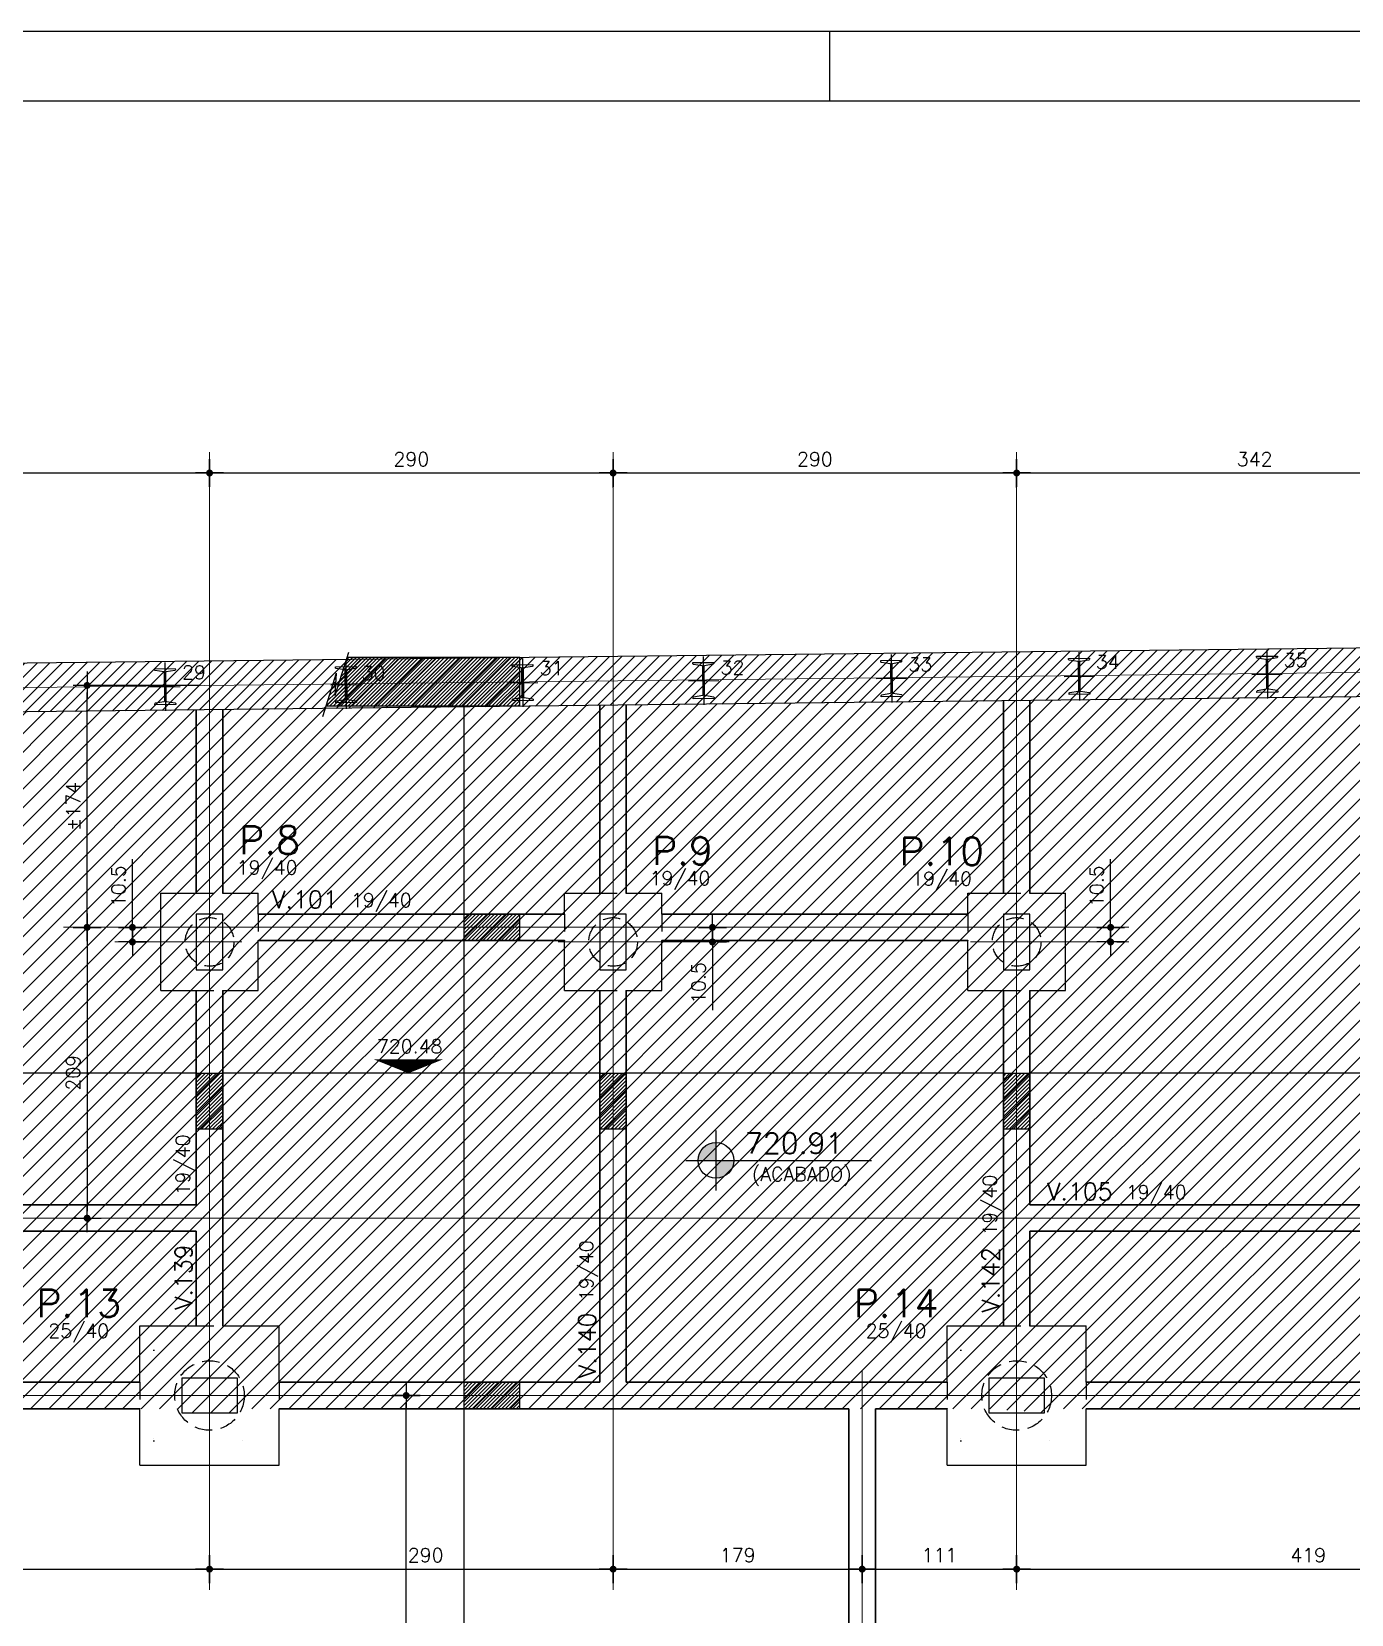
# Model space of a CAD drawing. Header units: inches. Extents: x 164 to 6104, y 4585 to 8790.
# Drawn here: x 1831 to 2779, y 7653 to 8790 of the extents above; entities that cross this region are included whole.
import ezdxf
from ezdxf.enums import TextEntityAlignment as Align

# ---------------------------------------------------------------- set-up
doc = ezdxf.new("R2010")
doc.units = ezdxf.units.IN
doc.header["$LTSCALE"] = 50
doc.header["$MEASUREMENT"] = 0
doc.linetypes.add('DOT', pattern=[6.35, 0, -6.35])
doc.linetypes.add('HIDDEN', pattern=[0.375, 0.25, -0.125])
for name, color, linetype in [('ALVENARIA', 10, 'HIDDEN'), ('BLOCOS', 3, 'Continuous'), ('CORTE-FORMA', 1, 'Continuous'), ('CORTINA', 7, 'Continuous'), ('COTA', 6, 'Continuous'), ('EST_35Cm', 8, 'HIDDEN'), ('FO-TEXTO-VIGAS', 3, 'Continuous'), ('FOLHA', 7, 'Continuous'), ('HACHURA SOBRE PISO', 253, 'Continuous'), ('NIVEL', 3, 'Continuous'), ('NIVEL-ARQUITETURA', 3, 'Continuous'), ('P-N', 5, 'Continuous'), ('PERFIL-CORTINA', 210, 'Continuous'), ('TEXTO_PERFIL', 4, 'Continuous')]:
    doc.layers.add(name, color=color, linetype=linetype)
for name, color, linetype, lineweight in [('FO-Eixos', 150, 'Continuous', 5), ('FO-Textos dos pilares', 3, 'Continuous', 20), ('FO-Vigas', 2, 'Continuous', 30)]:
    doc.layers.add(name, color=color, linetype=linetype, lineweight=lineweight)
doc.styles.add('060CL', font='simplex.shx', dxfattribs={"height": 11.25})
doc.styles.add('ROMANS', font='romans.shx')
doc.dimstyles.new('COTA_50', dxfattribs={"dimscale": 5, "dimtxt": 2, "dimasz": 1, "dimexe": 2, "dimexo": 1.5, "dimgap": 1, "dimtad": 1, "dimzin": 12, "dimdsep": 46, "dimtxsty": 'ROMANS', "dimblk1": 'COTA', "dimblk2": 'COTA', "dimsah": 1, "dimcen": -4, "dimdle": 1.5, "dimclrd": 6, "dimclre": 6, "dimclrt": 3, "dimadec": 0, "dimazin": 0, "dimtfac": 1, "dimtofl": 0, "dimtmove": 0, "dimatfit": 3, "dimldrblk": 'COTA', "dimfxl": 1, "dimtolj": 1, "dimtzin": 12, "dimarcsym": 0})
pattern_1 = [(45, (2325.815, 13706.9892), (-1.3258252, 1.3258252), [])]
pattern_2 = [(45, (1220.449, 13706.9892), (-1.3258252, 1.3258252), [])]

# ---------------------------------------------------------------- blocks, each defined once
blk = doc.blocks.new('COTA')
at = {"layer": 'COTA'}
for p, q in [((2, 0), (-2, 0)), ((0, -2), (0, 2))]:
    blk.add_line(p, q, dxfattribs=at)
at = {"layer": 'COTA', "const_width": 0.5}
blk.add_lwpolyline([(-0.25, 0, 1), (0.25, 0, 1)], format="xyb", close=True, dxfattribs=at)
blk = doc.blocks.new('*D11')
at = {"layer": 'COTA', "color": 6, "lineweight": -2, "transparency": 16777216}
for p, q in [((1556.5, 8467.8), (1556.5, 8482.9)), ((1958.5, 8467.8), (1958.5, 8482.9)), ((1561.5, 8472.9), (1953.5, 8472.9))]:
    blk.add_line(p, q, dxfattribs=at)
at = {"layer": 'Defpoints', "color": 0, "transparency": 16777216}
for p in [(1958.5, 8472.9), (1556.5, 8460.3), (1958.5, 8460.3)]:
    blk.add_point(p, dxfattribs=at)
at = {"layer": 'COTA', "color": 6, "lineweight": -2, "transparency": 16777216, "xscale": 5, "yscale": 5, "zscale": 5, "rotation": 180}
blk.add_blockref('COTA', (1556.5, 8472.9), dxfattribs=at)
at = {"layer": 'COTA', "color": 6, "lineweight": -2, "transparency": 16777216, "xscale": 5, "yscale": 5, "zscale": 5}
blk.add_blockref('COTA', (1958.5, 8472.9), dxfattribs=at)
at = {"layer": 'COTA', "color": 3, "transparency": 16777216, "insert": (1757.5, 8482.9), "char_height": 10, "attachment_point": 5, "style": 'ROMANS'}
blk.add_mtext('\\A1;402', dxfattribs=at)
blk = doc.blocks.new('*D12')
at = {"layer": 'COTA', "color": 6, "lineweight": -2, "transparency": 16777216}
for p, q in [((1958.5, 8464.6), (1958.5, 8482.9)), ((2248.5, 8464.6), (2248.5, 8482.9)), ((1963.5, 8472.9), (2243.5, 8472.9))]:
    blk.add_line(p, q, dxfattribs=at)
at = {"layer": 'Defpoints', "color": 0, "transparency": 16777216}
for p in [(2248.5, 8472.9), (1958.5, 8457.1), (2248.5, 8457.1)]:
    blk.add_point(p, dxfattribs=at)
at = {"layer": 'COTA', "color": 6, "lineweight": -2, "transparency": 16777216, "xscale": 5, "yscale": 5, "zscale": 5, "rotation": 180}
blk.add_blockref('COTA', (1958.5, 8472.9), dxfattribs=at)
at = {"layer": 'COTA', "color": 6, "lineweight": -2, "transparency": 16777216, "xscale": 5, "yscale": 5, "zscale": 5}
blk.add_blockref('COTA', (2248.5, 8472.9), dxfattribs=at)
at = {"layer": 'COTA', "color": 3, "transparency": 16777216, "insert": (2103.5, 8482.9), "char_height": 10, "attachment_point": 5, "style": 'ROMANS'}
blk.add_mtext('\\A1;290', dxfattribs=at)
blk = doc.blocks.new('*D13')
at = {"layer": 'COTA', "color": 6, "lineweight": -2, "transparency": 16777216}
for p, q in [((2248.5, 8462.4), (2248.5, 8482.9)), ((2538.5, 8462.4), (2538.5, 8482.9)), ((2253.5, 8472.9), (2533.5, 8472.9))]:
    blk.add_line(p, q, dxfattribs=at)
at = {"layer": 'Defpoints', "color": 0, "transparency": 16777216}
for p in [(2538.5, 8472.9), (2248.5, 8454.9), (2538.5, 8454.9)]:
    blk.add_point(p, dxfattribs=at)
at = {"layer": 'COTA', "color": 6, "lineweight": -2, "transparency": 16777216, "xscale": 5, "yscale": 5, "zscale": 5, "rotation": 180}
blk.add_blockref('COTA', (2248.5, 8472.9), dxfattribs=at)
at = {"layer": 'COTA', "color": 6, "lineweight": -2, "transparency": 16777216, "xscale": 5, "yscale": 5, "zscale": 5}
blk.add_blockref('COTA', (2538.5, 8472.9), dxfattribs=at)
at = {"layer": 'COTA', "color": 3, "transparency": 16777216, "insert": (2393.5, 8482.9), "char_height": 10, "attachment_point": 5, "style": 'ROMANS'}
blk.add_mtext('\\A1;290', dxfattribs=at)
blk = doc.blocks.new('*D14')
at = {"layer": 'COTA', "color": 6, "lineweight": -2, "transparency": 16777216}
for p, q in [((2538.5, 8466.2), (2538.5, 8482.9)), ((2880.5, 8466.2), (2880.5, 8482.9)), ((2543.5, 8472.9), (2875.5, 8472.9))]:
    blk.add_line(p, q, dxfattribs=at)
at = {"layer": 'Defpoints', "color": 0, "transparency": 16777216}
for p in [(2880.5, 8472.9), (2538.5, 8458.7), (2880.5, 8458.7)]:
    blk.add_point(p, dxfattribs=at)
at = {"layer": 'COTA', "color": 6, "lineweight": -2, "transparency": 16777216, "xscale": 5, "yscale": 5, "zscale": 5, "rotation": 180}
blk.add_blockref('COTA', (2538.5, 8472.9), dxfattribs=at)
at = {"layer": 'COTA', "color": 6, "lineweight": -2, "transparency": 16777216, "xscale": 5, "yscale": 5, "zscale": 5}
blk.add_blockref('COTA', (2880.5, 8472.9), dxfattribs=at)
at = {"layer": 'COTA', "color": 3, "transparency": 16777216, "insert": (2709.5, 8482.9), "char_height": 10, "attachment_point": 5, "style": 'ROMANS'}
blk.add_mtext('\\A1;342', dxfattribs=at)
blk = doc.blocks.new('*D47')
at = {"layer": 'COTA', "color": 6, "lineweight": -2, "transparency": 16777216}
for p, q in [((1454.5, 7688.1), (1454.5, 7675)), ((1459.5, 7685), (1953.5, 7685)), ((1958.5, 7688.1), (1958.5, 7675))]:
    blk.add_line(p, q, dxfattribs=at)
at = {"layer": 'Defpoints', "color": 0, "transparency": 16777216}
for p in [(1454.5, 7695.6), (1958.5, 7695.6), (1958.5, 7685)]:
    blk.add_point(p, dxfattribs=at)
at = {"layer": 'COTA', "color": 6, "lineweight": -2, "transparency": 16777216, "xscale": 5, "yscale": 5, "zscale": 5, "rotation": 180}
blk.add_blockref('COTA', (1454.5, 7685), dxfattribs=at)
at = {"layer": 'COTA', "color": 6, "lineweight": -2, "transparency": 16777216, "xscale": 5, "yscale": 5, "zscale": 5}
blk.add_blockref('COTA', (1958.5, 7685), dxfattribs=at)
at = {"layer": 'COTA', "color": 3, "transparency": 16777216, "insert": (1706.5, 7695), "char_height": 10, "attachment_point": 5, "style": 'ROMANS'}
blk.add_mtext('\\A1;504', dxfattribs=at)
blk = doc.blocks.new('*D48')
at = {"layer": 'COTA', "color": 6, "lineweight": -2, "transparency": 16777216}
for p, q in [((1963.5, 7685), (2243.5, 7685)), ((1958.5, 7678.1), (1958.5, 7675)), ((2248.5, 7678.1), (2248.5, 7675))]:
    blk.add_line(p, q, dxfattribs=at)
at = {"layer": 'Defpoints', "color": 0, "transparency": 16777216}
for p in [(1958.5, 7685.6), (2248.5, 7685.6), (2248.5, 7685)]:
    blk.add_point(p, dxfattribs=at)
at = {"layer": 'COTA', "color": 6, "lineweight": -2, "transparency": 16777216, "xscale": 5, "yscale": 5, "zscale": 5, "rotation": 180}
blk.add_blockref('COTA', (1958.5, 7685), dxfattribs=at)
at = {"layer": 'COTA', "color": 6, "lineweight": -2, "transparency": 16777216, "xscale": 5, "yscale": 5, "zscale": 5}
blk.add_blockref('COTA', (2248.5, 7685), dxfattribs=at)
at = {"layer": 'COTA', "color": 3, "transparency": 16777216, "insert": (2113.8, 7695), "char_height": 10, "attachment_point": 5, "style": 'ROMANS'}
blk.add_mtext('\\A1;290', dxfattribs=at)
blk = doc.blocks.new('*D49')
at = {"layer": 'COTA', "color": 6, "lineweight": -2, "transparency": 16777216}
for p, q in [((2248.5, 7686.7), (2248.5, 7675)), ((2253.5, 7685), (2422.5, 7685)), ((2427.5, 7686.7), (2427.5, 7675))]:
    blk.add_line(p, q, dxfattribs=at)
at = {"layer": 'Defpoints', "color": 0, "transparency": 16777216}
for p in [(2248.5, 7694.2), (2427.5, 7694.2), (2427.5, 7685)]:
    blk.add_point(p, dxfattribs=at)
at = {"layer": 'COTA', "color": 6, "lineweight": -2, "transparency": 16777216, "xscale": 5, "yscale": 5, "zscale": 5, "rotation": 180}
blk.add_blockref('COTA', (2248.5, 7685), dxfattribs=at)
at = {"layer": 'COTA', "color": 6, "lineweight": -2, "transparency": 16777216, "xscale": 5, "yscale": 5, "zscale": 5}
blk.add_blockref('COTA', (2427.5, 7685), dxfattribs=at)
at = {"layer": 'COTA', "color": 3, "transparency": 16777216, "insert": (2338, 7695), "char_height": 10, "attachment_point": 5, "style": 'ROMANS'}
blk.add_mtext('\\A1;179', dxfattribs=at)
blk = doc.blocks.new('*D50')
at = {"layer": 'COTA', "color": 6, "lineweight": -2, "transparency": 16777216}
for p, q in [((2427.5, 7688.9), (2427.5, 7675)), ((2432.5, 7685), (2533.5, 7685)), ((2538.5, 7688.9), (2538.5, 7675))]:
    blk.add_line(p, q, dxfattribs=at)
at = {"layer": 'Defpoints', "color": 0, "transparency": 16777216}
for p in [(2427.5, 7696.4), (2538.5, 7696.4), (2538.5, 7685)]:
    blk.add_point(p, dxfattribs=at)
at = {"layer": 'COTA', "color": 6, "lineweight": -2, "transparency": 16777216, "xscale": 5, "yscale": 5, "zscale": 5, "rotation": 180}
blk.add_blockref('COTA', (2427.5, 7685), dxfattribs=at)
at = {"layer": 'COTA', "color": 6, "lineweight": -2, "transparency": 16777216, "xscale": 5, "yscale": 5, "zscale": 5}
blk.add_blockref('COTA', (2538.5, 7685), dxfattribs=at)
at = {"layer": 'COTA', "color": 3, "transparency": 16777216, "insert": (2483, 7695), "char_height": 10, "attachment_point": 5, "style": 'ROMANS'}
blk.add_mtext('\\A1;111', dxfattribs=at)
blk = doc.blocks.new('*D127')
at = {"layer": 'COTA', "color": 6, "lineweight": -2, "transparency": 16777216}
for p, q in [((1863, 8146.3), (1860.5, 8146.3)), ((1870.5, 8141.3), (1870.5, 7942.3)), ((1863, 7937.3), (1860.5, 7937.3))]:
    blk.add_line(p, q, dxfattribs=at)
at = {"layer": 'Defpoints', "color": 0, "transparency": 16777216}
for p in [(1870.5, 8146.3), (1870.5, 7937.3), (1870.5, 7937.3)]:
    blk.add_point(p, dxfattribs=at)
at = {"layer": 'COTA', "color": 6, "lineweight": -2, "transparency": 16777216, "xscale": 5, "yscale": 5, "zscale": 5}
for p, rotation in [((1870.5, 8146.3), 90), ((1870.5, 7937.3), 270)]:
    blk.add_blockref('COTA', p, dxfattribs=dict(at, rotation=rotation))
at = {"layer": 'COTA', "color": 3, "transparency": 16777216, "insert": (1860.5, 8041.8), "char_height": 10, "attachment_point": 5, "rotation": 90, "style": 'ROMANS'}
blk.add_mtext('\\A1;209', dxfattribs=at)
blk = doc.blocks.new('*D128')
at = {"layer": 'COTA', "color": 6, "lineweight": -2, "transparency": 16777216}
for p, q in [((1951, 8320.2), (1860.5, 8320.2)), ((1870.5, 8151.3), (1870.5, 8315.2)), ((1875, 8146.3), (1860.5, 8146.3))]:
    blk.add_line(p, q, dxfattribs=at)
at = {"layer": 'Defpoints', "color": 0, "transparency": 16777216}
for p in [(1870.5, 8320.2), (1958.5, 8320.2), (1882.5, 8146.3)]:
    blk.add_point(p, dxfattribs=at)
at = {"layer": 'COTA', "color": 6, "lineweight": -2, "transparency": 16777216, "xscale": 5, "yscale": 5, "zscale": 5}
for p, rotation in [((1870.5, 8320.2), 90), ((1870.5, 8146.3), 270)]:
    blk.add_blockref('COTA', p, dxfattribs=dict(at, rotation=rotation))
at = {"layer": 'COTA', "color": 3, "transparency": 16777216, "insert": (1860.5, 8233.3), "char_height": 10, "attachment_point": 5, "rotation": 90, "style": 'ROMANS'}
blk.add_mtext('\\A1;%%P174', dxfattribs=at)
blk = doc.blocks.new('*D131')
at = {"layer": 'COTA', "color": 6, "lineweight": -2, "transparency": 16777216}
for p, q in [((1903.1, 8151.3), (1903.1, 8195.4)), ((1905.1, 8146.3), (1913.1, 8146.3)), ((1905.1, 8135.8), (1913.1, 8135.8)), ((1903.1, 8130.8), (1903.1, 8125.8))]:
    blk.add_line(p, q, dxfattribs=at)
at = {"layer": 'Defpoints', "color": 0, "transparency": 16777216}
for p in [(1897.6, 8146.3), (1903.1, 8146.3), (1897.6, 8135.8)]:
    blk.add_point(p, dxfattribs=at)
at = {"layer": 'COTA', "color": 6, "lineweight": -2, "transparency": 16777216, "xscale": 5, "yscale": 5, "zscale": 5}
for p, rotation in [((1903.1, 8146.3), 270), ((1903.1, 8135.8), 90)]:
    blk.add_blockref('COTA', p, dxfattribs=dict(at, rotation=rotation))
at = {"layer": 'COTA', "color": 3, "transparency": 16777216, "insert": (1893.1, 8175.9), "char_height": 10, "attachment_point": 5, "rotation": 90, "style": 'ROMANS'}
blk.add_mtext('\\A1;10.5', dxfattribs=at)
blk = doc.blocks.new('*D132')
at = {"layer": 'COTA', "color": 6, "lineweight": -2, "transparency": 16777216}
for p, q in [((2319.9, 8151.3), (2319.9, 8156.3)), ((2323.4, 8146.3), (2329.9, 8146.3)), ((2323.4, 8135.8), (2329.9, 8135.8)), ((2319.9, 8130.8), (2319.9, 8086.8))]:
    blk.add_line(p, q, dxfattribs=at)
at = {"layer": 'Defpoints', "color": 0, "transparency": 16777216}
for p in [(2315.9, 8146.3), (2315.9, 8135.8), (2319.9, 8135.8)]:
    blk.add_point(p, dxfattribs=at)
at = {"layer": 'COTA', "color": 6, "lineweight": -2, "transparency": 16777216, "xscale": 5, "yscale": 5, "zscale": 5}
for p, rotation in [((2319.9, 8146.3), 270), ((2319.9, 8135.8), 90)]:
    blk.add_blockref('COTA', p, dxfattribs=dict(at, rotation=rotation))
at = {"layer": 'COTA', "color": 3, "transparency": 16777216, "insert": (2309.9, 8106.3), "char_height": 10, "attachment_point": 5, "rotation": 90, "style": 'ROMANS'}
blk.add_mtext('\\A1;10.5', dxfattribs=at)
blk = doc.blocks.new('*D133')
at = {"layer": 'COTA', "color": 6, "lineweight": -2, "transparency": 16777216}
for p, q in [((2606, 8151.3), (2606, 8195.4)), ((2610.5, 8146.3), (2616, 8146.3)), ((2610.5, 8135.8), (2616, 8135.8)), ((2606, 8130.8), (2606, 8125.8))]:
    blk.add_line(p, q, dxfattribs=at)
at = {"layer": 'Defpoints', "color": 0, "transparency": 16777216}
for p in [(2603, 8146.3), (2606, 8146.3), (2603, 8135.8)]:
    blk.add_point(p, dxfattribs=at)
at = {"layer": 'COTA', "color": 6, "lineweight": -2, "transparency": 16777216, "xscale": 5, "yscale": 5, "zscale": 5}
for p, rotation in [((2606, 8146.3), 270), ((2606, 8135.8), 90)]:
    blk.add_blockref('COTA', p, dxfattribs=dict(at, rotation=rotation))
at = {"layer": 'COTA', "color": 3, "transparency": 16777216, "insert": (2596, 8175.9), "char_height": 10, "attachment_point": 5, "rotation": 90, "style": 'ROMANS'}
blk.add_mtext('\\A1;10.5', dxfattribs=at)
blk = doc.blocks.new('*D118')
at = {"layer": 'COTA', "color": 6, "lineweight": -2, "transparency": 16777216}
for p, q in [((2088.9, 7809.8), (2109.8, 7809.8)), ((2099.8, 7299.8), (2099.8, 7804.8)), ((2088.9, 7294.8), (2109.8, 7294.8))]:
    blk.add_line(p, q, dxfattribs=at)
at = {"layer": 'Defpoints', "color": 0, "transparency": 16777216}
for p in [(2081.4, 7809.8), (2099.8, 7809.8), (2081.4, 7294.8)]:
    blk.add_point(p, dxfattribs=at)
at = {"layer": 'COTA', "color": 6, "lineweight": -2, "transparency": 16777216, "xscale": 5, "yscale": 5, "zscale": 5}
for p, rotation in [((2099.8, 7809.8), 90), ((2099.8, 7294.8), 270)]:
    blk.add_blockref('COTA', p, dxfattribs=dict(at, rotation=rotation))
at = {"layer": 'COTA', "color": 3, "transparency": 16777216, "insert": (2089.8, 7552.3), "char_height": 10, "attachment_point": 5, "rotation": 90, "style": 'ROMANS'}
blk.add_mtext('\\A1;515', dxfattribs=at)
blk = doc.blocks.new('*D235')
at = {"layer": 'COTA', "color": 6, "lineweight": -2, "transparency": 16777216}
for p, q in [((2538.5, 7685), (2538.5, 7675)), ((2543.5, 7685), (2952.5, 7685)), ((2957.5, 7685), (2957.5, 7675))]:
    blk.add_line(p, q, dxfattribs=at)
at = {"layer": 'Defpoints', "color": 0, "transparency": 16777216}
for p in [(2538.5, 7692.5), (2957.5, 7692.5), (2957.5, 7685)]:
    blk.add_point(p, dxfattribs=at)
at = {"layer": 'COTA', "color": 6, "lineweight": -2, "transparency": 16777216, "xscale": 5, "yscale": 5, "zscale": 5, "rotation": 180}
blk.add_blockref('COTA', (2538.5, 7685), dxfattribs=at)
at = {"layer": 'COTA', "color": 6, "lineweight": -2, "transparency": 16777216, "xscale": 5, "yscale": 5, "zscale": 5}
blk.add_blockref('COTA', (2957.5, 7685), dxfattribs=at)
at = {"layer": 'COTA', "color": 3, "transparency": 16777216, "insert": (2748, 7695), "char_height": 10, "attachment_point": 5, "style": 'ROMANS'}
blk.add_mtext('\\A1;419', dxfattribs=at)

msp = doc.modelspace()

# ---------------------------------------------------------------- hatches: boundary and pattern name
at = {"layer": 'CORTE-FORMA'}
h = msp.add_hatch(dxfattribs=at)
h.set_pattern_fill('ANSI31', color=70, scale=15)
h.set_pattern_definition(pattern_2)
h.paths.add_polyline_path([(2181.47068, 8305.18225), (2181.47068, 8340.18448), (2057.22371, 8340.18448), (2048.6408, 8312.8742), (2049.57231, 8329.13469), (2042.04468, 8305.18225)])
h = msp.add_hatch(dxfattribs=at)
h.set_pattern_fill('ANSI31', color=70, scale=15)
h.set_pattern_definition(pattern_2)
h.paths.add_polyline_path([(2181.47068, 8136.83875), (2181.47068, 8155.83875), (2141.47068, 8155.83875), (2141.47068, 8136.83875)])
h = msp.add_hatch(dxfattribs=at)
h.set_pattern_fill('ANSI31', color=70, scale=15)
h.set_pattern_definition(pattern_1)
h.paths.add_polyline_path([(1948.99312, 8001.46148), (1948.99312, 8041.46148), (1967.99312, 8041.46148), (1967.99312, 8001.46148)])
h = msp.add_hatch(dxfattribs=at)
h.set_pattern_fill('ANSI31', color=70, scale=15)
h.set_pattern_definition(pattern_1)
h.paths.add_polyline_path([(2238.99312, 8001.46148), (2238.99312, 8041.46148), (2257.99312, 8041.46148), (2257.99312, 8001.46148)])
h = msp.add_hatch(dxfattribs=at)
h.set_pattern_fill('ANSI31', color=70, scale=15)
h.set_pattern_definition(pattern_1)
h.paths.add_polyline_path([(2528.99312, 8001.46148), (2528.99312, 8041.46148), (2547.99312, 8041.46148), (2547.99312, 8001.46148)])
h = msp.add_hatch(dxfattribs=at)
h.set_pattern_fill('ANSI31', color=70, scale=15)
h.set_pattern_definition(pattern_2)
h.paths.add_polyline_path([(2181.47068, 7800.33875), (2181.47068, 7819.33875), (2141.47068, 7819.33875), (2141.47068, 7800.33875)])
at = {"layer": 'CORTINA'}
h = msp.add_hatch(dxfattribs=at)
h.set_pattern_fill('ANSI31', color=253, scale=50)
h.set_pattern_definition([(45, (337.457, 4585.132), (-4.419417, 4.419417), [])])
h.paths.add_polyline_path([(819.15493, 8289.78101), (3743.45968, 8322.84083), (3743.45968, 7831.33875), (3778.45968, 7831.33875), (3778.45968, 8358.23875), (784.25968, 8324.38875), (782.57712, 7769.33875), (817.57728, 7769.33875)])
at = {"layer": 'HACHURA SOBRE PISO'}
h = msp.add_hatch(dxfattribs=at)
h.set_pattern_fill('ANSI31', color=256, scale=75)
h.set_pattern_definition([(45, (-1213.1, 4585.132), (-6.629126, 6.629126), [])])
h.paths.add_polyline_path([(3743.45968, 8153.83875), (3562.49312, 8153.83875), (3562.49312, 8320.79497), (819.15493, 8289.78101), (817.57728, 7769.33875), (983.99311, 7769.33875), (983.99311, 7570.33875), (816.97404, 7570.33875), (815.83301, 7226.33872), (1005.95968, 7226.33872), (1005.95968, 7416.33875), (1146.99312, 7416.33875), (1146.99312, 7797.33875), (1167.99312, 7797.33875), (1167.99312, 7800.33875), (1419.49312, 7800.33875), (1419.49312, 7792.33875), (1489.49312, 7792.33875), (1489.49312, 7800.33875), (1938.49312, 7800.33875), (1938.49312, 7797.33875), (1978.49312, 7797.33875), (1978.49312, 7800.33875), (2518.49312, 7800.33875), (2558.49312, 7797.33875), (2558.49312, 7800.33875), (3023.49312, 7800.33875), (3023.49312, 7792.33875), (3093.49312, 7792.33875), (3093.49312, 7800.33875), (3446.99311, 7800.33875), (3446.99311, 7471.83875), (3456.99311, 7471.83875), (3456.99311, 7452.83875), (3533.49312, 7452.83875), (3533.49312, 7471.83875), (3543.49312, 7471.83875), (3543.49312, 7500.83876), (3562.49312, 7500.83876), (3562.49312, 7473.33875), (3743.45968, 7473.33875), (3743.45968, 7632.33875), (3543.49312, 7632.33875), (3543.49312, 7662.33875), (3562.49312, 7662.33875), (3562.49312, 7812.33875), (3543.49312, 7812.33875), (3543.49312, 7831.33875), (3743.45968, 7831.33875)])
at = {"layer": 'NIVEL-ARQUITETURA'}
h = msp.add_hatch(color=1, dxfattribs=at)
h.paths.add_polyline_path([(2334.25071, 7973.87941), (2335.22695, 7978.78733), (2322.40195, 7978.78733), (2322.40195, 7969.8585), (2327.7214, 7967.21355), (2331.4706, 7969.71868)])
h.paths.add_polyline_path([(2322.40195, 7969.8585), (2322.40195, 7965.96233), (2327.30987, 7966.93857), (2327.7214, 7967.21355)])
h.paths.add_polyline_path([(2322.40195, 7991.61233), (2317.49404, 7990.63608), (2313.33331, 7987.85597), (2310.5532, 7983.69524), (2309.57695, 7978.78733), (2322.40195, 7978.78733)])

# ---------------------------------------------------------------- linework, layer by layer
at = {"layer": 'ALVENARIA', "linetype": 'DOT', "ltscale": 0.2}
for p, q in [((1918.45968, 7842.33875), (1918.45968, 7777.33875)), ((2498.45968, 7842.33875), (2498.45968, 7777.33875)), ((1918.45968, 7777.33875), (1998.45968, 7777.33875)), ((2498.45968, 7777.33875), (2578.45968, 7777.33875))]:
    msp.add_line(p, q, dxfattribs=at)
at = {"layer": 'BLOCOS'}
for p, q in [((1923.49312, 8100.83875), (1923.49312, 8170.83875)), ((1923.49312, 8170.83875), (1948.99312, 8170.83875)), ((1967.99312, 8170.83875), (1993.49312, 8170.83875)), ((1993.49312, 8155.83875), (1993.49312, 8170.83875)), ((2213.49312, 8170.83875), (2238.99312, 8170.83875)), ((2213.49312, 8155.83875), (2213.49312, 8170.83875)), ((2257.99312, 8170.83875), (2283.49312, 8170.83875)), ((2283.49312, 8155.83875), (2283.49312, 8170.83875)), ((2503.49312, 8170.83875), (2528.99312, 8170.83875)), ((2503.49312, 8155.83875), (2503.49312, 8170.83875)), ((2547.99312, 8170.83875), (2573.49312, 8170.83875)), ((2573.49312, 8100.83875), (2573.49312, 8170.83875)), ((1993.49312, 8100.83875), (1993.49312, 8136.83875)), ((2213.49312, 8100.83875), (2213.49312, 8136.83875)), ((2283.49312, 8100.83875), (2283.49312, 8136.83875)), ((2503.49312, 8100.83875), (2503.49312, 8136.83875)), ((1923.49312, 8100.83875), (1948.99312, 8100.83875)), ((1967.99312, 8100.83875), (1993.49312, 8100.83875)), ((2213.49312, 8100.83875), (2238.99312, 8100.83875)), ((2257.99312, 8100.83875), (2283.49312, 8100.83875)), ((2503.49312, 8100.83875), (2528.99312, 8100.83875)), ((2547.99312, 8100.83875), (2573.49312, 8100.83875)), ((1908.49312, 7859.83875), (1948.99312, 7859.83875)), ((1908.49312, 7819.33875), (1908.49312, 7859.83875)), ((1967.99312, 7859.83875), (2008.49312, 7859.83875)), ((2008.49312, 7819.33875), (2008.49312, 7859.83875)), ((2488.49312, 7859.83875), (2528.99312, 7859.83875)), ((2488.49312, 7819.33875), (2488.49312, 7859.83875)), ((2547.99312, 7859.83875), (2588.49312, 7859.83875)), ((2588.49312, 7819.33875), (2588.49312, 7859.83875)), ((1908.49312, 7759.83875), (1908.49312, 7800.33875)), ((2008.49312, 7759.83875), (2008.49312, 7800.33875)), ((2488.49312, 7759.83875), (2488.49312, 7800.33875)), ((2588.49312, 7759.83875), (2588.49312, 7800.33875)), ((1908.49312, 7759.83875), (2008.49312, 7759.83875)), ((2488.49312, 7759.83875), (2588.49312, 7759.83875))]:
    msp.add_line(p, q, dxfattribs=at)
at = {"layer": 'BLOCOS', "color": 8, "linetype": 'HIDDEN'}
for p, q in [((1948.99312, 8170.83875), (1967.99312, 8170.83875)), ((2238.99312, 8170.83875), (2257.99312, 8170.83875)), ((2528.99312, 8170.83875), (2547.99312, 8170.83875)), ((1993.49312, 8155.83875), (1993.49312, 8136.83875)), ((2213.49312, 8155.83875), (2213.49312, 8136.83875)), ((2283.49312, 8155.83875), (2283.49312, 8136.83875)), ((2503.49312, 8155.83875), (2503.49312, 8136.83875)), ((1948.99312, 8100.83875), (1967.99312, 8100.83875)), ((2238.99312, 8100.83875), (2257.99312, 8100.83875)), ((2528.99312, 8100.83875), (2547.99312, 8100.83875)), ((1948.99312, 7859.83875), (1967.99312, 7859.83875)), ((2528.99312, 7859.83875), (2547.99312, 7859.83875)), ((1908.49312, 7819.33875), (1908.49312, 7800.33875)), ((2008.49312, 7819.33875), (2008.49312, 7800.33875)), ((2488.49312, 7819.33875), (2488.49312, 7800.33875)), ((2588.49312, 7819.33875), (2588.49312, 7800.33875))]:
    msp.add_line(p, q, dxfattribs=at)
at = {"layer": 'CORTE-FORMA', "color": 8}
for p, q in [((2058.39778, 8343.92029), (2048.6408, 8312.8742)), ((2049.57231, 8329.13469), (2039.68618, 8297.67766)), ((2049.57231, 8329.13469), (2048.6408, 8312.8742)), ((2141.47068, 8155.83875), (2141.47068, 8305.18225)), ((2141.47068, 7819.33875), (2141.47068, 8136.83875)), ((1948.99312, 8041.46148), (1565.95968, 8041.46148)), ((2238.99312, 8041.46148), (1967.99312, 8041.46148)), ((2528.99312, 8041.46148), (2257.99312, 8041.46148)), ((2870.95968, 8041.46148), (2547.99312, 8041.46148)), ((2141.47068, 5624.99654), (2141.47068, 7800.33875))]:
    msp.add_line(p, q, dxfattribs=at)
at = {"layer": 'CORTE-FORMA'}
for p, q in [((2181.47068, 8340.18448), (2057.22371, 8340.18448)), ((2181.47068, 8305.18225), (2181.47068, 8340.18448)), ((2181.47068, 8305.18225), (2042.04468, 8305.18225)), ((2141.47068, 8136.83875), (2141.47068, 8155.83875)), ((2181.47068, 8155.83875), (2141.47068, 8155.83875)), ((2181.47068, 8136.83875), (2181.47068, 8155.83875)), ((2181.47068, 8136.83875), (2141.47068, 8136.83875)), ((1948.99312, 8041.46148), (1967.99312, 8041.46148)), ((1948.99312, 8001.46148), (1948.99312, 8041.46148)), ((1967.99312, 8041.46148), (1967.99312, 8001.46148)), ((2238.99312, 8041.46148), (2257.99312, 8041.46148)), ((2238.99312, 8001.46148), (2238.99312, 8041.46148)), ((2257.99312, 8041.46148), (2257.99312, 8001.46148)), ((2528.99312, 8041.46148), (2547.99312, 8041.46148)), ((2528.99312, 8001.46148), (2528.99312, 8041.46148)), ((2547.99312, 8041.46148), (2547.99312, 8001.46148)), ((1948.99312, 8001.46148), (1967.99312, 8001.46148)), ((2238.99312, 8001.46148), (2257.99312, 8001.46148)), ((2528.99312, 8001.46148), (2547.99312, 8001.46148)), ((2141.47068, 7800.33875), (2141.47068, 7819.33875)), ((2181.47068, 7819.33875), (2141.47068, 7819.33875)), ((2181.47068, 7800.33875), (2181.47068, 7819.33875)), ((2181.47068, 7800.33875), (2141.47068, 7800.33875))]:
    msp.add_line(p, q, dxfattribs=at)
at = {"layer": 'CORTINA'}
for p, q in [((3778.45968, 8358.23875), (784.25968, 8324.38875)), ((3743.45968, 8322.84083), (819.15493, 8289.78101))]:
    msp.add_line(p, q, dxfattribs=at)
at = {"layer": 'EST_35Cm', "color": 8}
for centre, radius in [((1958.49312, 8135.83875), 17.5), ((2248.49312, 8135.83875), 17.5), ((2538.49312, 8135.83875), 17.5), ((1958.49312, 7809.83875), 25), ((2538.49312, 7809.83875), 25)]:
    msp.add_circle(centre, radius, dxfattribs=at)
at = {"layer": 'FO-Eixos'}
for p, q in [((1958.49312, 7670.03886), (1958.49312, 8487.88815)), ((2248.49312, 7670.03886), (2248.49312, 8487.88815)), ((2538.49312, 7670.03886), (2538.49312, 8487.88815)), ((3778.45968, 8340.73763), (784.20663, 8306.88703)), ((1853.43065, 8146.33875), (2619, 8146.33875)), ((1890.5, 8135.83875), (1981.81494, 8135.83875)), ((2332, 8135.83875), (2209, 8135.83875)), ((2505.31494, 8135.83875), (2619, 8135.83875)), ((646.16579, 7937.33875), (3928.49718, 7937.33875)), ((2427.49312, 7117.23534), (2427.49312, 7827.6549)), ((646.16579, 7809.83875), (3376, 7809.83875))]:
    msp.add_line(p, q, dxfattribs=at)
at = {"layer": 'FO-Vigas'}
for p, q in [((2238.99312, 8170.83875), (2238.99312, 8305.83255)), ((2257.99312, 8170.83875), (2257.99312, 8306.04735)), ((2528.99312, 8170.83875), (2528.99312, 8309.11106)), ((2547.99312, 8170.83875), (2547.99312, 8309.32585)), ((1948.99312, 8170.83875), (1948.99312, 8302.55405)), ((1967.99312, 8170.83875), (1967.99312, 8302.76884)), ((1993.49312, 8155.83875), (2213.49312, 8155.83875)), ((2283.49312, 8155.83875), (2503.49312, 8155.83875)), ((1993.49312, 8136.83875), (2213.49312, 8136.83875)), ((2283.49312, 8136.83875), (2503.49312, 8136.83875)), ((1948.99312, 7946.83875), (1948.99312, 8100.83875)), ((1967.99312, 7859.83875), (1967.99312, 8100.83875)), ((2238.99312, 7819.33875), (2238.99312, 8100.83875)), ((2257.99312, 7819.33875), (2257.99312, 8100.83875)), ((2528.99312, 7859.83875), (2528.99312, 8100.83875)), ((2547.99312, 7946.83875), (2547.99312, 8100.83875)), ((1591.45968, 7946.83875), (1948.99312, 7946.83875)), ((2547.99312, 7946.83875), (2845.45968, 7946.83875)), ((1591.45968, 7927.83875), (1948.99312, 7927.83875)), ((1948.99312, 7859.83875), (1948.99312, 7927.83875)), ((2547.99312, 7859.83875), (2547.99312, 7927.83875)), ((2547.99312, 7927.83875), (2845.45968, 7927.83875)), ((1544.49312, 7819.33875), (1908.49312, 7819.33875)), ((2008.49312, 7819.33875), (2238.99312, 7819.33875)), ((2257.99312, 7819.33875), (2488.49312, 7819.33875)), ((2588.49312, 7819.33875), (2947.99312, 7819.33875)), ((1544.49312, 7800.33875), (1908.49312, 7800.33875)), ((2008.49312, 7800.33875), (2417.99312, 7800.33875)), ((2417.99312, 7334.83875), (2417.99312, 7800.33875)), ((2436.99312, 7800.33875), (2488.49312, 7800.33875)), ((2436.99312, 7334.83875), (2436.99312, 7800.33875)), ((2588.49312, 7800.33875), (2947.99312, 7800.33875))]:
    msp.add_line(p, q, dxfattribs=at)
at = {"layer": 'FOLHA'}
msp.add_line((2404.32313, 8740.13181), (2404.32313, 8790.13181), dxfattribs=at)
at = {"layer": 'FOLHA', "color": 1}
msp.add_line((6059.32313, 8740.13181), (289.32313, 8740.13181), dxfattribs=at)
at = {"layer": 'FOLHA'}
msp.add_lwpolyline([(164.32313, 8790.13181), (164.32313, 4585.13181), (6104.32313, 4585.13181), (6104.32313, 8790.13181)], close=True, dxfattribs=at)
at = {"layer": 'NIVEL', "color": 1}
msp.add_lwpolyline([(2101.41564, 8041.46148, 0, 50, 0), (2101.41564, 8051.46148, 50, 50, 0)], format="xyseb", dxfattribs=at)
at = {"layer": 'NIVEL-ARQUITETURA', "color": 1}
for p, q in [((2322.40195, 8000.32983), (2322.40195, 7957.24482)), ((2300.85945, 7978.78733), (2434.27466, 7978.78733))]:
    msp.add_line(p, q, dxfattribs=at)
msp.add_circle((2322.40195, 7978.78733), 12.825, dxfattribs=at)
at = {"layer": 'P-N'}
for points in [[(1967.99312, 8155.83875), (1958.49312, 8155.83875), (1948.99312, 8155.83875), (1948.99312, 8135.83875), (1948.99312, 8115.83875), (1958.49312, 8115.83875), (1967.99312, 8115.83875), (1967.99312, 8135.83875), (1967.99312, 8155.83875)], [(2238.99312, 8155.83875), (2238.99312, 8115.83875), (2257.99312, 8115.83875), (2257.99312, 8155.83875)], [(2547.99312, 8155.83875), (2538.49312, 8155.83875), (2528.99312, 8155.83875), (2528.99312, 8135.83875), (2528.99312, 8115.83875), (2538.49312, 8115.83875), (2547.99312, 8115.83875), (2547.99312, 8135.83875), (2547.99312, 8155.83875)], [(1938.49312, 7822.33875), (1938.49312, 7809.83875), (1938.49312, 7797.33875), (1958.49312, 7797.33875), (1978.49312, 7797.33875), (1978.49312, 7809.83875), (1978.49312, 7822.33875), (1958.49312, 7822.33875), (1938.49312, 7822.33875)], [(2518.49312, 7822.33875), (2518.49312, 7809.83875), (2518.49312, 7797.33875), (2538.49312, 7797.33875), (2558.49312, 7797.33875), (2558.49312, 7809.83875), (2558.49312, 7822.33875), (2538.49312, 7822.33875), (2518.49312, 7822.33875)]]:
    msp.add_lwpolyline(points, close=True, dxfattribs=at)
at = {"layer": 'PERFIL-CORTINA', "color": 210}
for p, q in [((2183.3068, 8339.55401), (2183.69904, 8304.85861)), ((2313.2985, 8341.02359), (2313.69073, 8306.32819)), ((2448.28987, 8342.54969), (2448.68211, 8307.8543)), ((2583.28124, 8344.07579), (2583.67348, 8309.3804)), ((2718.27271, 8345.59332), (2718.66495, 8310.89792)), ((1926.35772, 8336.64915), (1926.74996, 8301.95375)), ((2056.34941, 8338.11873), (2056.74165, 8303.42334)), ((2707.56056, 8328.1223), (2729.37711, 8328.36894)), ((1915.64557, 8319.17813), (1937.46211, 8319.42477)), ((2045.63726, 8320.64771), (2067.4538, 8320.89435)), ((2172.59465, 8322.08299), (2194.41119, 8322.32963)), ((2302.58634, 8323.55257), (2324.40289, 8323.79921)), ((2437.57772, 8325.07867), (2459.39426, 8325.32531)), ((2572.56909, 8326.60478), (2594.38563, 8326.85142))]:
    msp.add_line(p, q, dxfattribs=at)
for points in [[(2583.19654, 8316.75905), (2582.97125, 8336.6871, 0.3485364155), (2582.48147, 8337.29024), (2576.32919, 8338.2853, -0.3485364155), (2575.83941, 8338.88844), (2575.83088, 8339.64248), (2590.82992, 8339.81205), (2590.83845, 8339.05801, -0.3485364155), (2590.36243, 8338.44395), (2584.23422, 8337.31005, 0.3485364155), (2583.7582, 8336.696), (2583.98348, 8316.76909, 0.3485364155), (2584.47326, 8316.16595), (2590.62554, 8315.17089, -0.3485364155), (2591.11532, 8314.56775), (2591.12384, 8313.81371), (2576.1248, 8313.64414), (2576.11627, 8314.39818, -0.3485364155), (2576.59229, 8315.01224), (2582.72051, 8316.14614, 0.3490499028), (2583.19651, 8316.76134)], [(2718.18801, 8318.27658), (2717.96272, 8338.20462, 0.3485364155), (2717.47294, 8338.80776), (2711.32066, 8339.80283, -0.3485364155), (2710.83088, 8340.40597), (2710.82235, 8341.16001), (2725.8214, 8341.32957), (2725.82992, 8340.57553, -0.3485364155), (2725.3539, 8339.96147), (2719.22569, 8338.82758, 0.3485364155), (2718.74967, 8338.21352), (2718.97495, 8318.28662, 0.3485364155), (2719.46473, 8317.68348), (2725.61701, 8316.68841, -0.3485364155), (2726.10679, 8316.08527), (2726.11531, 8315.33123), (2711.11627, 8315.16167), (2711.10775, 8315.91571, -0.3485364155), (2711.58377, 8316.52977), (2717.71198, 8317.66366, 0.3490499028), (2718.18798, 8318.27887)], [(1926.27302, 8309.33241), (1926.04773, 8329.26045, 0.3485364155), (1925.55794, 8329.86359), (1919.40566, 8330.85866, -0.3485364155), (1918.91588, 8331.4618), (1918.90736, 8332.21584), (1933.9064, 8332.3854), (1933.91493, 8331.63136, -0.3485364155), (1933.43891, 8331.01731), (1927.31069, 8329.88341, 0.3485364155), (1926.83467, 8329.26935), (1927.05995, 8309.34245, 0.3485364155), (1927.54973, 8308.73931), (1933.70201, 8307.74425, -0.3485364155), (1934.19179, 8307.1411), (1934.20032, 8306.38707), (1919.20128, 8306.2175), (1919.19275, 8306.97154, -0.3485364155), (1919.66877, 8307.5856), (1925.79698, 8308.71949, 0.3490499028), (1926.27299, 8309.3347)], [(2056.26471, 8310.80199), (2056.03942, 8330.73003, 0.3485364155), (2055.54964, 8331.33317), (2049.39736, 8332.32824, -0.3485364155), (2048.90758, 8332.93138), (2048.89905, 8333.68542), (2063.89809, 8333.85498), (2063.90662, 8333.10095, -0.3485364155), (2063.4306, 8332.48689), (2057.30239, 8331.35299, 0.3485364155), (2056.82637, 8330.73893), (2057.05165, 8310.81203, 0.3485364155), (2057.54143, 8310.20889), (2063.69371, 8309.21383, -0.3485364155), (2064.18349, 8308.61069), (2064.19201, 8307.85665), (2049.19297, 8307.68708), (2049.18444, 8308.44112, -0.3485364155), (2049.66046, 8309.05518), (2055.78868, 8310.18907, 0.3490499028), (2056.26468, 8310.80428)], [(2183.2221, 8312.23727), (2182.99681, 8332.16531, 0.3485364155), (2182.50703, 8332.76845), (2176.35475, 8333.76352, -0.3485364155), (2175.86497, 8334.36666), (2175.85644, 8335.1207), (2190.85548, 8335.29026), (2190.86401, 8334.53622, -0.3485364155), (2190.38799, 8333.92216), (2184.25978, 8332.78827, 0.3485364155), (2183.78376, 8332.17421), (2184.00903, 8312.24731, 0.3485364155), (2184.49881, 8311.64417), (2190.65109, 8310.6491, -0.3485364155), (2191.14088, 8310.04596), (2191.1494, 8309.29192), (2176.15036, 8309.12236), (2176.14183, 8309.8764, -0.3485364155), (2176.61785, 8310.49045), (2182.74606, 8311.62435, 0.3490499028), (2183.22207, 8312.23956)], [(2313.21379, 8313.70685), (2312.9885, 8333.63489, 0.3485364155), (2312.49872, 8334.23803), (2306.34644, 8335.2331, -0.3485364155), (2305.85666, 8335.83624), (2305.84814, 8336.59028), (2320.84718, 8336.75984), (2320.8557, 8336.0058, -0.3485364155), (2320.37968, 8335.39174), (2314.25147, 8334.25785, 0.3485364155), (2313.77545, 8333.64379), (2314.00073, 8313.71689, 0.3485364155), (2314.49051, 8313.11375), (2320.64279, 8312.11868, -0.3485364155), (2321.13257, 8311.51554), (2321.14109, 8310.7615), (2306.14205, 8310.59194), (2306.13353, 8311.34598, -0.3485364155), (2306.60955, 8311.96004), (2312.73776, 8313.09393, 0.3490499028), (2313.21376, 8313.70914)], [(2448.20516, 8315.23295), (2447.97987, 8335.161, 0.3485364155), (2447.49009, 8335.76414), (2441.33781, 8336.7592, -0.3485364155), (2440.84803, 8337.36234), (2440.83951, 8338.11638), (2455.83855, 8338.28595), (2455.84708, 8337.53191, -0.3485364155), (2455.37106, 8336.91785), (2449.24284, 8335.78395, 0.3485364155), (2448.76682, 8335.16989), (2448.9921, 8315.24299, 0.3485364155), (2449.48188, 8314.63985), (2455.63416, 8313.64479, -0.3485364155), (2456.12394, 8313.04165), (2456.13247, 8312.28761), (2441.13343, 8312.11804), (2441.1249, 8312.87208, -0.3485364155), (2441.60092, 8313.48614), (2447.72913, 8314.62004, 0.3490499028), (2448.20514, 8315.23524)]]:
    msp.add_lwpolyline(points, format="xyb", dxfattribs=at)

# ---------------------------------------------------------------- texts
at = {"layer": 'FO-TEXTO-VIGAS', "color": 1, "style": 'ROMANS'}
for s, p in [('V.101', (2003.4591, 8160.07844)), ('V.105', (2560.30117, 7950.18016))]:
    msp.add_text(s, height=12.5, dxfattribs=at).set_placement(p)
at = {"layer": 'FO-TEXTO-VIGAS', "style": 'ROMANS'}
for p in [(2060.06683, 8160.89879), (2616.9089, 7951.00052)]:
    msp.add_text('19/40', height=10, dxfattribs=at).set_placement(p)
for p in [(1944.25435, 7953.698), (2524.25435, 7924.698), (2234.25435, 7877.698)]:
    msp.add_text('19/40', height=10, rotation=90, dxfattribs=at).set_placement(p)
at = {"layer": 'FO-TEXTO-VIGAS', "color": 1, "style": 'ROMANS'}
for s, p in [('V.139', (1946.08679, 7871.31241)), ('V.142', (2526.08679, 7869.31241)), ('V.140', (2236.08679, 7822.31241))]:
    msp.add_text(s, height=12.5, rotation=90, dxfattribs=at).set_placement(p)
at = {"layer": 'FO-Textos dos pilares', "color": 1, "style": 'ROMANS'}
for s, p in [('P.8', (1979.7962, 8199.00784)), ('P.9', (2276.49127, 8191.36914)), ('P.10', (2454.14038, 8191.00784)), ('P.13', (1834.03821, 7866.03853)), ('P.14', (2421.40835, 7866.03853))]:
    msp.add_text(s, height=20, dxfattribs=at).set_placement(p)
at = {"layer": 'FO-Textos dos pilares', "color": 3, "style": 'ROMANS'}
for s, p in [('19/40', (1978.03594, 8184.31564)), ('19/40', (2274.73101, 8176.67693)), ('19/40', (2462.72435, 8176.31564)), ('25/40', (1842.62218, 7851.34632)), ('25/40', (2429.99232, 7851.34632))]:
    msp.add_text(s, height=10, dxfattribs=at).set_placement(p)
at = {"layer": 'NIVEL', "color": 3, "style": 'ROMANS'}
msp.add_text('720.48', height=10, dxfattribs=at).set_placement((2102.30341, 8055.81469), align=Align.CENTER)
at = {"layer": 'NIVEL-ARQUITETURA', "color": 1, "style": 'ROMANS'}
msp.add_text('720.91', height=15, dxfattribs=at).set_placement((2343.25675, 7983.64661))
at = {"layer": 'NIVEL-ARQUITETURA', "color": 3, "style": 'ROMANS'}
msp.add_text('(ACABADO)', height=10, dxfattribs=at).set_placement((2384.01574, 7963.90919), align=Align.CENTER)
at = {"layer": 'TEXTO_PERFIL', "color": 3, "style": '060CL'}
for s, p in [('33', (2460.68877, 8330.27189)), ('34', (2595.42821, 8332.04967)), ('35', (2730.41968, 8333.31552)), ('29', (1938.75662, 8324.62304)), ('30', (2067.74062, 8324.07911)), ('31', (2195.7057, 8327.528)), ('32', (2325.69739, 8327.99072))]:
    msp.add_text(s, height=10, dxfattribs=at).set_placement(p)

# ---------------------------------------------------------------- dimensions: what is measured, and where the dimension line sits
at = {"layer": 'COTA'}
for base, p1, p2, picture, middle in [((1958.49312, 8472.88815), (1556.45968, 8460.34183), (1958.49312, 8460.34183), '*D11', (1757.4764, 8482.88815)), ((2880.45968, 8472.88815), (2538.49312, 8458.68198), (2880.45968, 8458.68198), '*D14', (2709.4764, 8482.88815))]:
    dim = msp.add_linear_dim(base=base, p1=p1, p2=p2, dimstyle='COTA_50', override={"dimdec": 0}, dxfattribs=at)
    dim.commit()
    dim.dimension.update_dxf_attribs({"geometry": picture, "text_midpoint": middle})
for base, p1, p2, picture, middle in [((2248.49312, 8472.88815), (1958.49312, 8457.0716), (2248.49312, 8457.0716), '*D12', (2103.49312, 8482.88815)), ((2538.49312, 8472.88815), (2248.49312, 8454.89877), (2538.49312, 8454.89877), '*D13', (2393.49312, 8482.88815)), ((1958.49312, 7685.03886), (1454.49312, 7695.56625), (1958.49312, 7695.56625), '*D47', (1706.49312, 7695.03886)), ((2427.49312, 7685.03886), (2248.49312, 7694.20632), (2427.49312, 7694.20632), '*D49', (2337.99312, 7695.03886)), ((2538.49312, 7685.03886), (2427.49312, 7696.43706), (2538.49312, 7696.43706), '*D50', (2482.99312, 7695.03886)), ((2957.49312, 7685.03886), (2538.49312, 7692.5), (2957.49312, 7692.5), '*D235', (2747.99312, 7695.03886))]:
    dim = msp.add_linear_dim(base=base, p1=p1, p2=p2, dimstyle='COTA_50', dxfattribs=at)
    dim.commit()
    dim.dimension.update_dxf_attribs({"geometry": picture, "text_midpoint": middle})
dim = msp.add_linear_dim(base=(1870.53684, 8320.16256), p1=(1882.49944, 8146.33875), p2=(1958.49312, 8320.16256), angle=90, text='%%P174', dimstyle='COTA_50', dxfattribs=at)
dim.commit()
dim.dimension.update_dxf_attribs({"geometry": '*D128', "text_midpoint": (1860.53684, 8233.25066)})
for base, p1, p2, picture, middle in [((1903.08383, 8146.33875), (1897.58624, 8135.83875), (1897.58624, 8146.33875), '*D131', (1893.08383, 8175.86256)), ((2605.99653, 8146.33875), (2602.99814, 8135.83875), (2602.99814, 8146.33875), '*D133', (2595.99653, 8175.86256)), ((1870.53684, 7937.33875), (1870.53684, 8146.33875), (1870.53684, 7937.33875), '*D127', (1860.53684, 8041.83875)), ((2319.8839, 8135.83875), (2315.8838, 8146.33875), (2315.8838, 8135.83875), '*D132', (2309.8839, 8106.31494)), ((2099.81494, 7809.83875), (2081.38584, 7294.83875), (2081.38584, 7809.83875), '*D118', (2089.81494, 7552.33875))]:
    dim = msp.add_linear_dim(base=base, p1=p1, p2=p2, angle=90, dimstyle='COTA_50', dxfattribs=at)
    dim.commit()
    dim.dimension.update_dxf_attribs({"geometry": picture, "text_midpoint": middle})
dim = msp.add_linear_dim(base=(2248.49312, 7685.03886), p1=(1958.49312, 7685.56625), p2=(2248.49312, 7685.56625), dimstyle='COTA_50', dxfattribs=at)
dim.commit()
dim.dimension.update_dxf_attribs({"geometry": '*D48', "text_midpoint": (2113.84708, 7685.03886), "dimtype": 160})

doc.saveas('drawing.dxf')
